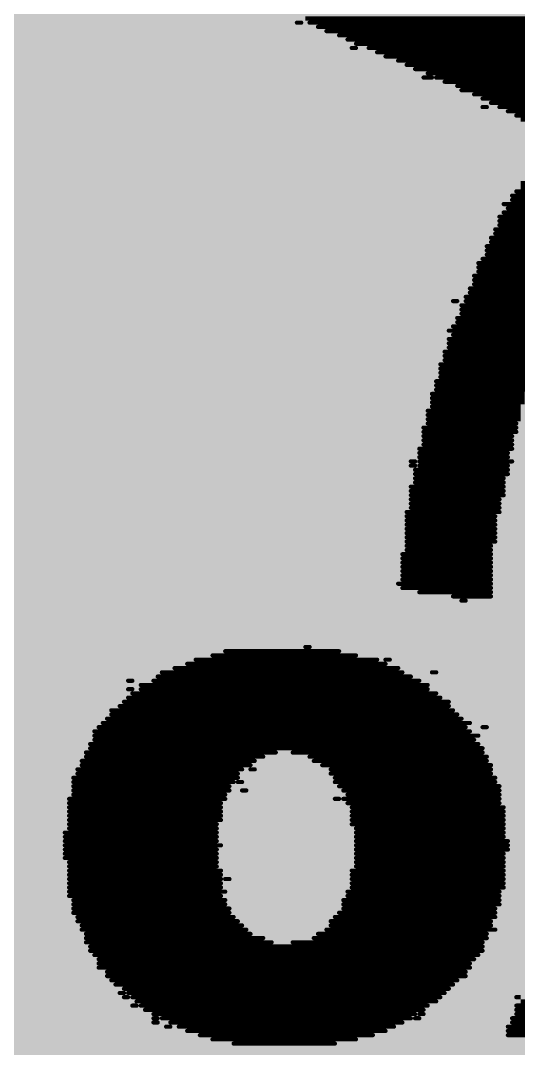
# Model space of a CAD drawing. Header units: millimetres. Extents: x 4.35 to 7.26, y 1.61 to 5.34.
# Drawn here: x 5.3665 to 5.4845, y 3.2468 to 3.4905 of the extents above; entities that cross this region are included whole.
import ezdxf

# ---------------------------------------------------------------- set-up
doc = ezdxf.new("R2010")
doc.units = ezdxf.units.MM
doc.header["$MEASUREMENT"] = 0
for name, color, linetype in [('BottomLayer', 5, 'Continuous'), ('BottomOverlay', 54, 'Continuous'), ('TopLayer', 1, 'Continuous'), ('TopOverlay', 2, 'Continuous')]:
    doc.layers.add(name, color=color, linetype=linetype)

# ---------------------------------------------------------------- blocks, each defined once
blk = doc.blocks.new('UCD1E471MNL1GS_73')
at = {"layer": 'TopOverlay', "const_width": 0.005}
for points in [[(0.206, -0.08), (0.206, -0.209)], [(-0.14, -0.209), (0.206, -0.209)]]:
    blk.add_lwpolyline(points, dxfattribs=at)
at = {"layer": 'TopOverlay', "const_width": 0.0025}
blk.add_lwpolyline([(0.20475, -0.209, 1), (0.20725, -0.209, 1)], format="xyb", close=True, dxfattribs=at)
blk.add_lwpolyline([(0.20475, -0.209, 1), (0.20725, -0.209, 1)], format="xyb", close=True, dxfattribs=at)

msp = doc.modelspace()

# ---------------------------------------------------------------- linework, layer by layer
at = {"layer": 'BottomLayer', "const_width": 0.015}
for points in [[(5.1295, 3.07889), (5.52311, 3.4725)], [(5.1295, 3.11424), (5.48775, 3.4725)], [(5.1295, 3.00818), (5.59382, 3.4725)], [(5.1295, 3.04353), (5.55847, 3.4725)], [(5.1295, 3.4725), (6.1795, 3.4725)], [(5.1295, 2.97282), (5.62918, 3.4725)], [(5.1295, 3.1496), (5.4524, 3.4725)], [(5.1295, 3.18496), (5.41704, 3.4725)], [(5.1295, 3.22031), (5.38169, 3.4725)], [(5.1295, 2.93747), (5.66453, 3.4725)], [(5.1542, 3.4725), (5.63782, 2.98888)], [(5.18956, 3.4725), (5.65931, 3.00274)], [(5.22491, 3.4725), (5.6075, 3.08991)], [(5.26027, 3.4725), (5.6075, 3.12527)], [(5.29562, 3.4725), (5.6075, 3.16062)], [(5.33098, 3.4725), (5.6075, 3.19598)], [(5.36633, 3.4725), (5.6075, 3.23133)], [(5.40169, 3.4725), (5.6075, 3.26669)], [(5.40169, 3.4725), (5.6075, 3.26669)], [(5.43705, 3.4725), (5.6075, 3.30205)], [(5.4724, 3.4725), (5.60752, 3.33738)], [(5.1295, 2.90211), (5.62089, 3.3935)]]:
    msp.add_lwpolyline(points, dxfattribs=at)
at = {"layer": 'BottomLayer', "const_width": 0.0075}
for points in [[(5.36258, 3.4725, 1), (5.37008, 3.4725, 1)], [(5.37794, 3.4725, 1), (5.38544, 3.4725, 1)], [(5.39794, 3.4725, 1), (5.40544, 3.4725, 1)], [(5.39794, 3.4725, 1), (5.40544, 3.4725, 1)], [(5.41329, 3.4725, 1), (5.42079, 3.4725, 1)], [(5.4333, 3.4725, 1), (5.4408, 3.4725, 1)], [(5.44865, 3.4725, 1), (5.45615, 3.4725, 1)], [(5.46865, 3.4725, 1), (5.47615, 3.4725, 1)], [(5.484, 3.4725, 1), (5.49151, 3.4725, 1)]]:
    msp.add_lwpolyline(points, format="xyb", close=True, dxfattribs=at)
at = {"layer": 'BottomLayer'}
msp.add_solid([(4.991, 3.487), (6.165, 3.487), (4.991, 3.636), (6.165, 3.636)], dxfattribs=at)
at = {"layer": 'BottomOverlay', "const_width": 0.001}
for points in [[(5.432, 3.49), (5.433, 3.49)], [(5.434, 3.491), (5.611, 3.491)], [(5.435, 3.49), (5.612, 3.49)], [(5.437, 3.489), (5.613, 3.489)], [(5.439, 3.488), (5.614, 3.488)], [(5.442, 3.487), (5.615, 3.487)], [(5.444, 3.486), (5.616, 3.486)], [(5.445, 3.484), (5.446, 3.484)], [(5.446, 3.485), (5.617, 3.485)], [(5.449, 3.484), (5.619, 3.484)], [(5.451, 3.483), (5.62, 3.483)], [(5.453, 3.482), (5.621, 3.482)], [(5.456, 3.481), (5.622, 3.481)], [(5.458, 3.48), (5.623, 3.48)], [(5.46, 3.479), (5.624, 3.479)], [(5.462, 3.477), (5.464, 3.477)], [(5.463, 3.478), (5.625, 3.478)], [(5.465, 3.477), (5.626, 3.477)], [(5.467, 3.476), (5.627, 3.476)], [(5.47, 3.475), (5.629, 3.475)], [(5.471, 3.474), (5.63, 3.474)], [(5.474, 3.473), (5.632, 3.473)], [(5.476, 3.472), (5.632, 3.472)], [(5.476, 3.47), (5.477, 3.47)], [(5.478, 3.471), (5.634, 3.471)], [(5.48, 3.47), (5.634, 3.47)], [(5.482, 3.469), (5.636, 3.469)], [(5.484, 3.468), (5.636, 3.468)], [(5.485, 3.467), (5.638, 3.467)], [(5.484, 3.45), (5.508, 3.45)], [(5.485, 3.452), (5.511, 3.452)], [(5.485, 3.451), (5.509, 3.451)], [(5.483, 3.449), (5.508, 3.449)], [(5.483, 3.448), (5.507, 3.448)], [(5.481, 3.447), (5.506, 3.447)], [(5.481, 3.445), (5.505, 3.445)], [(5.482, 3.446), (5.506, 3.446)], [(5.48, 3.444), (5.505, 3.444)], [(5.48, 3.443), (5.504, 3.443)], [(5.479, 3.441), (5.503, 3.441)], [(5.479, 3.44), (5.502, 3.44)], [(5.48, 3.442), (5.504, 3.442)], [(5.478, 3.439), (5.502, 3.439)], [(5.478, 3.438), (5.502, 3.438)], [(5.477, 3.437), (5.501, 3.437)], [(5.477, 3.436), (5.5, 3.436)], [(5.475, 3.433), (5.499, 3.433)], [(5.476, 3.434), (5.499, 3.434)], [(5.477, 3.435), (5.5, 3.435)], [(5.475, 3.432), (5.498, 3.432)], [(5.475, 3.431), (5.498, 3.431)], [(5.474, 3.43), (5.497, 3.43)], [(5.474, 3.429), (5.497, 3.429)], [(5.474, 3.428), (5.496, 3.428)], [(5.473, 3.427), (5.497, 3.427)], [(5.473, 3.426), (5.495, 3.426)], [(5.469, 3.424), (5.47, 3.424)], [(5.471, 3.423), (5.494, 3.423)], [(5.472, 3.425), (5.495, 3.425)], [(5.472, 3.424), (5.494, 3.424)], [(5.471, 3.422), (5.494, 3.422)], [(5.471, 3.421), (5.493, 3.421)], [(5.469, 3.418), (5.493, 3.418)], [(5.47, 3.42), (5.494, 3.42)], [(5.47, 3.419), (5.492, 3.419)], [(5.468, 3.417), (5.491, 3.417)], [(5.469, 3.416), (5.491, 3.416)], [(5.468, 3.415), (5.491, 3.415)], [(5.468, 3.414), (5.49, 3.414)], [(5.467, 3.412), (5.49, 3.412)], [(5.467, 3.411), (5.489, 3.411)], [(5.468, 3.413), (5.49, 3.413)], [(5.466, 3.409), (5.489, 3.409)], [(5.467, 3.41), (5.489, 3.41)], [(5.466, 3.408), (5.488, 3.408)], [(5.466, 3.407), (5.488, 3.407)], [(5.466, 3.406), (5.488, 3.406)], [(5.465, 3.405), (5.487, 3.405)], [(5.465, 3.404), (5.487, 3.404)], [(5.464, 3.402), (5.486, 3.402)], [(5.464, 3.401), (5.486, 3.401)], [(5.465, 3.403), (5.487, 3.403)], [(5.464, 3.4), (5.486, 3.4)], [(5.464, 3.399), (5.485, 3.399)], [(5.463, 3.398), (5.485, 3.398)], [(5.463, 3.397), (5.485, 3.397)], [(5.462, 3.394), (5.484, 3.394)], [(5.463, 3.396), (5.485, 3.396)], [(5.463, 3.395), (5.484, 3.395)], [(5.462, 3.393), (5.484, 3.393)], [(5.462, 3.392), (5.483, 3.392)], [(5.461, 3.389), (5.483, 3.389)], [(5.462, 3.391), (5.483, 3.391)], [(5.462, 3.39), (5.483, 3.39)], [(5.461, 3.388), (5.482, 3.388)], [(5.461, 3.387), (5.482, 3.387)], [(5.459, 3.386), (5.46, 3.386)], [(5.459, 3.385), (5.46, 3.385)], [(5.46, 3.384), (5.482, 3.384)], [(5.461, 3.386), (5.483, 3.386)], [(5.461, 3.385), (5.482, 3.385)], [(5.46, 3.383), (5.482, 3.383)], [(5.46, 3.382), (5.481, 3.382)], [(5.459, 3.38), (5.481, 3.38)], [(5.459, 3.379), (5.481, 3.379)], [(5.46, 3.381), (5.481, 3.381)], [(5.459, 3.378), (5.481, 3.378)], [(5.459, 3.377), (5.48, 3.377)], [(5.459, 3.376), (5.48, 3.376)], [(5.459, 3.375), (5.48, 3.375)], [(5.458, 3.374), (5.48, 3.374)], [(5.458, 3.373), (5.479, 3.373)], [(5.458, 3.372), (5.479, 3.372)], [(5.458, 3.371), (5.479, 3.371)], [(5.458, 3.37), (5.479, 3.37)], [(5.458, 3.369), (5.479, 3.369)], [(5.458, 3.368), (5.479, 3.368)], [(5.458, 3.367), (5.479, 3.367)], [(5.458, 3.366), (5.478, 3.366)], [(5.458, 3.365), (5.478, 3.365)], [(5.457, 3.364), (5.478, 3.364)], [(5.457, 3.363), (5.478, 3.363)], [(5.457, 3.362), (5.478, 3.362)], [(5.457, 3.361), (5.478, 3.361)], [(5.457, 3.36), (5.478, 3.36)], [(5.457, 3.359), (5.478, 3.359)], [(5.457, 3.358), (5.478, 3.358)], [(5.456, 3.357), (5.478, 3.357)], [(5.457, 3.356), (5.478, 3.356)], [(5.461, 3.355), (5.478, 3.355)], [(5.469, 3.354), (5.478, 3.354)], [(5.471, 3.353), (5.472, 3.353)], [(5.412, 3.34), (5.446, 3.34)], [(5.415, 3.341), (5.442, 3.341)], [(5.434, 3.342), (5.435, 3.342)], [(5.406, 3.338), (5.453, 3.338)], [(5.408, 3.339), (5.451, 3.339)], [(5.453, 3.339), (5.454, 3.339)], [(5.4, 3.336), (5.457, 3.336)], [(5.403, 3.337), (5.456, 3.337)], [(5.464, 3.336), (5.465, 3.336)], [(5.392, 3.334), (5.393, 3.334)], [(5.395, 3.333), (5.463, 3.333)], [(5.398, 3.334), (5.461, 3.334)], [(5.399, 3.335), (5.459, 3.335)], [(5.392, 3.332), (5.393, 3.332)], [(5.393, 3.331), (5.465, 3.331)], [(5.395, 3.332), (5.463, 3.332)], [(5.39, 3.328), (5.468, 3.328)], [(5.391, 3.329), (5.468, 3.329)], [(5.392, 3.33), (5.466, 3.33)], [(5.388, 3.327), (5.469, 3.327)], [(5.388, 3.326), (5.47, 3.326)], [(5.385, 3.323), (5.472, 3.323)], [(5.386, 3.324), (5.473, 3.324)], [(5.387, 3.325), (5.471, 3.325)], [(5.476, 3.323), (5.477, 3.323)], [(5.384, 3.322), (5.473, 3.322)], [(5.384, 3.321), (5.475, 3.321)], [(5.383, 3.319), (5.475, 3.319)], [(5.384, 3.32), (5.474, 3.32)], [(5.382, 3.317), (5.427, 3.317)], [(5.382, 3.316), (5.424, 3.316)], [(5.383, 3.318), (5.476, 3.318)], [(5.431, 3.317), (5.476, 3.317)], [(5.435, 3.316), (5.477, 3.316)], [(5.381, 3.315), (5.422, 3.315)], [(5.381, 3.314), (5.421, 3.314)], [(5.436, 3.315), (5.477, 3.315)], [(5.438, 3.314), (5.478, 3.314)], [(5.379, 3.311), (5.418, 3.311)], [(5.38, 3.313), (5.419, 3.313)], [(5.38, 3.312), (5.418, 3.312)], [(5.421, 3.313), (5.422, 3.313)], [(5.44, 3.313), (5.478, 3.313)], [(5.44, 3.312), (5.478, 3.312)], [(5.441, 3.311), (5.479, 3.311)], [(5.379, 3.31), (5.417, 3.31)], [(5.379, 3.309), (5.416, 3.309)], [(5.418, 3.31), (5.419, 3.31)], [(5.441, 3.31), (5.479, 3.31)], [(5.442, 3.309), (5.48, 3.309)], [(5.378, 3.306), (5.415, 3.306)], [(5.379, 3.308), (5.416, 3.308)], [(5.379, 3.307), (5.415, 3.307)], [(5.419, 3.308), (5.42, 3.308)], [(5.441, 3.306), (5.442, 3.306)], [(5.443, 3.308), (5.48, 3.308)], [(5.443, 3.306), (5.48, 3.306)], [(5.444, 3.307), (5.48, 3.307)], [(5.378, 3.305), (5.414, 3.305)], [(5.378, 3.304), (5.414, 3.304)], [(5.444, 3.305), (5.48, 3.305)], [(5.445, 3.304), (5.481, 3.304)], [(5.378, 3.303), (5.414, 3.303)], [(5.378, 3.302), (5.414, 3.302)], [(5.445, 3.303), (5.481, 3.303)], [(5.445, 3.302), (5.481, 3.302)], [(5.378, 3.301), (5.414, 3.301)], [(5.378, 3.3), (5.413, 3.3)], [(5.378, 3.299), (5.413, 3.299)], [(5.445, 3.301), (5.481, 3.301)], [(5.445, 3.3), (5.481, 3.3)], [(5.446, 3.299), (5.481, 3.299)], [(5.377, 3.298), (5.413, 3.298)], [(5.377, 3.297), (5.413, 3.297)], [(5.446, 3.298), (5.481, 3.298)], [(5.446, 3.297), (5.481, 3.297)], [(5.377, 3.296), (5.413, 3.296)], [(5.377, 3.295), (5.414, 3.295)], [(5.377, 3.294), (5.413, 3.294)], [(5.446, 3.296), (5.482, 3.296)], [(5.446, 3.295), (5.482, 3.295)], [(5.446, 3.294), (5.482, 3.294)], [(5.377, 3.293), (5.413, 3.293)], [(5.377, 3.292), (5.413, 3.292)], [(5.446, 3.293), (5.481, 3.293)], [(5.446, 3.292), (5.481, 3.292)], [(5.378, 3.291), (5.413, 3.291)], [(5.378, 3.29), (5.413, 3.29)], [(5.378, 3.289), (5.414, 3.289)], [(5.445, 3.289), (5.481, 3.289)], [(5.446, 3.291), (5.481, 3.291)], [(5.446, 3.29), (5.481, 3.29)], [(5.378, 3.288), (5.414, 3.288)], [(5.378, 3.287), (5.414, 3.287)], [(5.415, 3.287), (5.416, 3.287)], [(5.445, 3.288), (5.481, 3.288)], [(5.445, 3.287), (5.481, 3.287)], [(5.378, 3.286), (5.414, 3.286)], [(5.378, 3.285), (5.414, 3.285)], [(5.378, 3.284), (5.415, 3.284)], [(5.444, 3.284), (5.48, 3.284)], [(5.445, 3.286), (5.481, 3.286)], [(5.445, 3.285), (5.481, 3.285)], [(5.378, 3.283), (5.414, 3.283)], [(5.379, 3.282), (5.415, 3.282)], [(5.443, 3.282), (5.48, 3.282)], [(5.444, 3.283), (5.48, 3.283)], [(5.379, 3.281), (5.415, 3.281)], [(5.379, 3.28), (5.416, 3.28)], [(5.443, 3.281), (5.48, 3.281)], [(5.443, 3.28), (5.479, 3.28)], [(5.379, 3.279), (5.416, 3.279)], [(5.38, 3.278), (5.417, 3.278)], [(5.38, 3.277), (5.418, 3.277)], [(5.44, 3.277), (5.478, 3.277)], [(5.441, 3.278), (5.479, 3.278)], [(5.442, 3.279), (5.479, 3.279)], [(5.381, 3.276), (5.419, 3.276)], [(5.381, 3.275), (5.42, 3.275)], [(5.439, 3.275), (5.479, 3.275)], [(5.44, 3.276), (5.478, 3.276)], [(5.382, 3.274), (5.421, 3.274)], [(5.382, 3.273), (5.424, 3.273)], [(5.382, 3.272), (5.426, 3.272)], [(5.431, 3.272), (5.476, 3.272)], [(5.436, 3.273), (5.477, 3.273)], [(5.437, 3.274), (5.477, 3.274)], [(5.383, 3.271), (5.476, 3.271)], [(5.383, 3.27), (5.476, 3.27)], [(5.384, 3.269), (5.475, 3.269)], [(5.385, 3.268), (5.474, 3.268)], [(5.385, 3.267), (5.473, 3.267)], [(5.385, 3.266), (5.473, 3.266)], [(5.387, 3.265), (5.472, 3.265)], [(5.387, 3.264), (5.472, 3.264)], [(5.388, 3.263), (5.47, 3.263)], [(5.389, 3.262), (5.469, 3.262)], [(5.39, 3.26), (5.391, 3.26)], [(5.391, 3.261), (5.468, 3.261)], [(5.392, 3.26), (5.467, 3.26)], [(5.391, 3.259), (5.392, 3.259)], [(5.393, 3.259), (5.466, 3.259)], [(5.394, 3.258), (5.465, 3.258)], [(5.484, 3.259), (5.485, 3.259)], [(5.485, 3.258), (5.53, 3.258)], [(5.393, 3.257), (5.394, 3.257)], [(5.395, 3.257), (5.463, 3.257)], [(5.396, 3.256), (5.462, 3.256)], [(5.398, 3.255), (5.46, 3.255)], [(5.461, 3.255), (5.462, 3.255)], [(5.484, 3.257), (5.531, 3.257)], [(5.484, 3.256), (5.529, 3.256)], [(5.484, 3.255), (5.529, 3.255)], [(5.398, 3.254), (5.399, 3.254)], [(5.398, 3.253), (5.399, 3.253)], [(5.4, 3.254), (5.459, 3.254)], [(5.402, 3.253), (5.457, 3.253)], [(5.46, 3.254), (5.461, 3.254)], [(5.483, 3.254), (5.528, 3.254)], [(5.483, 3.253), (5.529, 3.253)], [(5.401, 3.252), (5.402, 3.252)], [(5.404, 3.252), (5.455, 3.252)], [(5.406, 3.251), (5.453, 3.251)], [(5.409, 3.25), (5.45, 3.25)], [(5.482, 3.252), (5.527, 3.252)], [(5.482, 3.251), (5.527, 3.251)], [(5.482, 3.25), (5.526, 3.25)], [(5.412, 3.249), (5.446, 3.249)], [(5.417, 3.248), (5.441, 3.248)]]:
    msp.add_lwpolyline(points, dxfattribs=at)
at = {"layer": 'BottomOverlay', "const_width": 0.0005}
for points in [[(5.43175, 3.49, 1), (5.43225, 3.49, 1)], [(5.43275, 3.49, 1), (5.43325, 3.49, 1)], [(5.43475, 3.49, 1), (5.43525, 3.49, 1)], [(5.43675, 3.489, 1), (5.43725, 3.489, 1)], [(5.43875, 3.488, 1), (5.43925, 3.488, 1)], [(5.44175, 3.487, 1), (5.44225, 3.487, 1)], [(5.44375, 3.486, 1), (5.44425, 3.486, 1)], [(5.44475, 3.484, 1), (5.44525, 3.484, 1)], [(5.44575, 3.485, 1), (5.44625, 3.485, 1)], [(5.44575, 3.484, 1), (5.44625, 3.484, 1)], [(5.44875, 3.484, 1), (5.44925, 3.484, 1)], [(5.45075, 3.483, 1), (5.45125, 3.483, 1)], [(5.45275, 3.482, 1), (5.45325, 3.482, 1)], [(5.45575, 3.481, 1), (5.45625, 3.481, 1)], [(5.45775, 3.48, 1), (5.45825, 3.48, 1)], [(5.45975, 3.479, 1), (5.46025, 3.479, 1)], [(5.46175, 3.477, 1), (5.46225, 3.477, 1)], [(5.46275, 3.478, 1), (5.46325, 3.478, 1)], [(5.46375, 3.477, 1), (5.46425, 3.477, 1)], [(5.46475, 3.477, 1), (5.46525, 3.477, 1)], [(5.46675, 3.476, 1), (5.46725, 3.476, 1)], [(5.46975, 3.475, 1), (5.47025, 3.475, 1)], [(5.47075, 3.474, 1), (5.47125, 3.474, 1)], [(5.47375, 3.473, 1), (5.47425, 3.473, 1)], [(5.47575, 3.472, 1), (5.47625, 3.472, 1)], [(5.47575, 3.47, 1), (5.47625, 3.47, 1)], [(5.47675, 3.47, 1), (5.47725, 3.47, 1)], [(5.47775, 3.471, 1), (5.47825, 3.471, 1)], [(5.47975, 3.47, 1), (5.48025, 3.47, 1)], [(5.48175, 3.469, 1), (5.48225, 3.469, 1)], [(5.48375, 3.468, 1), (5.48425, 3.468, 1)], [(5.48375, 3.45, 1), (5.48425, 3.45, 1)], [(5.48275, 3.449, 1), (5.48325, 3.449, 1)], [(5.48275, 3.448, 1), (5.48325, 3.448, 1)], [(5.48075, 3.447, 1), (5.48125, 3.447, 1)], [(5.48075, 3.445, 1), (5.48125, 3.445, 1)], [(5.48175, 3.446, 1), (5.48225, 3.446, 1)], [(5.47975, 3.444, 1), (5.48025, 3.444, 1)], [(5.47975, 3.443, 1), (5.48025, 3.443, 1)], [(5.47875, 3.441, 1), (5.47925, 3.441, 1)], [(5.47875, 3.44, 1), (5.47925, 3.44, 1)], [(5.47975, 3.442, 1), (5.48025, 3.442, 1)], [(5.47775, 3.439, 1), (5.47825, 3.439, 1)], [(5.47775, 3.438, 1), (5.47825, 3.438, 1)], [(5.47675, 3.437, 1), (5.47725, 3.437, 1)], [(5.47675, 3.436, 1), (5.47725, 3.436, 1)], [(5.47475, 3.433, 1), (5.47525, 3.433, 1)], [(5.47575, 3.434, 1), (5.47625, 3.434, 1)], [(5.47675, 3.435, 1), (5.47725, 3.435, 1)], [(5.47475, 3.432, 1), (5.47525, 3.432, 1)], [(5.47475, 3.431, 1), (5.47525, 3.431, 1)], [(5.47375, 3.43, 1), (5.47425, 3.43, 1)], [(5.47375, 3.429, 1), (5.47425, 3.429, 1)], [(5.47375, 3.428, 1), (5.47425, 3.428, 1)], [(5.47275, 3.427, 1), (5.47325, 3.427, 1)], [(5.47275, 3.426, 1), (5.47325, 3.426, 1)], [(5.46875, 3.424, 1), (5.46925, 3.424, 1)], [(5.46975, 3.424, 1), (5.47025, 3.424, 1)], [(5.47075, 3.423, 1), (5.47125, 3.423, 1)], [(5.47175, 3.425, 1), (5.47225, 3.425, 1)], [(5.47175, 3.424, 1), (5.47225, 3.424, 1)], [(5.47075, 3.422, 1), (5.47125, 3.422, 1)], [(5.47075, 3.421, 1), (5.47125, 3.421, 1)], [(5.46875, 3.418, 1), (5.46925, 3.418, 1)], [(5.46975, 3.42, 1), (5.47025, 3.42, 1)], [(5.46975, 3.419, 1), (5.47025, 3.419, 1)], [(5.46775, 3.417, 1), (5.46825, 3.417, 1)], [(5.46875, 3.416, 1), (5.46925, 3.416, 1)], [(5.46775, 3.415, 1), (5.46825, 3.415, 1)], [(5.46775, 3.414, 1), (5.46825, 3.414, 1)], [(5.46675, 3.412, 1), (5.46725, 3.412, 1)], [(5.46675, 3.411, 1), (5.46725, 3.411, 1)], [(5.46775, 3.413, 1), (5.46825, 3.413, 1)], [(5.46575, 3.409, 1), (5.46625, 3.409, 1)], [(5.46675, 3.41, 1), (5.46725, 3.41, 1)], [(5.46575, 3.408, 1), (5.46625, 3.408, 1)], [(5.46575, 3.407, 1), (5.46625, 3.407, 1)], [(5.46575, 3.406, 1), (5.46625, 3.406, 1)], [(5.46475, 3.405, 1), (5.46525, 3.405, 1)], [(5.46475, 3.404, 1), (5.46525, 3.404, 1)], [(5.46375, 3.402, 1), (5.46425, 3.402, 1)], [(5.46375, 3.401, 1), (5.46425, 3.401, 1)], [(5.46475, 3.403, 1), (5.46525, 3.403, 1)], [(5.46375, 3.4, 1), (5.46425, 3.4, 1)], [(5.46375, 3.399, 1), (5.46425, 3.399, 1)], [(5.46275, 3.398, 1), (5.46325, 3.398, 1)], [(5.46275, 3.397, 1), (5.46325, 3.397, 1)], [(5.46175, 3.394, 1), (5.46225, 3.394, 1)], [(5.46275, 3.396, 1), (5.46325, 3.396, 1)], [(5.46275, 3.395, 1), (5.46325, 3.395, 1)], [(5.48375, 3.395, 1), (5.48425, 3.395, 1)], [(5.48375, 3.394, 1), (5.48425, 3.394, 1)], [(5.46175, 3.393, 1), (5.46225, 3.393, 1)], [(5.46175, 3.392, 1), (5.46225, 3.392, 1)], [(5.48275, 3.392, 1), (5.48325, 3.392, 1)], [(5.48375, 3.393, 1), (5.48425, 3.393, 1)], [(5.46075, 3.389, 1), (5.46125, 3.389, 1)], [(5.46175, 3.391, 1), (5.46225, 3.391, 1)], [(5.46175, 3.39, 1), (5.46225, 3.39, 1)], [(5.48275, 3.391, 1), (5.48325, 3.391, 1)], [(5.48275, 3.39, 1), (5.48325, 3.39, 1)], [(5.48275, 3.389, 1), (5.48325, 3.389, 1)], [(5.46075, 3.388, 1), (5.46125, 3.388, 1)], [(5.46075, 3.387, 1), (5.46125, 3.387, 1)], [(5.48175, 3.388, 1), (5.48225, 3.388, 1)], [(5.48175, 3.387, 1), (5.48225, 3.387, 1)], [(5.45875, 3.386, 1), (5.45925, 3.386, 1)], [(5.45875, 3.385, 1), (5.45925, 3.385, 1)], [(5.45975, 3.386, 1), (5.46025, 3.386, 1)], [(5.45975, 3.385, 1), (5.46025, 3.385, 1)], [(5.45975, 3.384, 1), (5.46025, 3.384, 1)], [(5.46075, 3.386, 1), (5.46125, 3.386, 1)], [(5.46075, 3.385, 1), (5.46125, 3.385, 1)], [(5.48175, 3.385, 1), (5.48225, 3.385, 1)], [(5.48175, 3.384, 1), (5.48225, 3.384, 1)], [(5.48275, 3.386, 1), (5.48325, 3.386, 1)], [(5.45975, 3.383, 1), (5.46025, 3.383, 1)], [(5.45975, 3.382, 1), (5.46025, 3.382, 1)], [(5.48075, 3.382, 1), (5.48125, 3.382, 1)], [(5.48175, 3.383, 1), (5.48225, 3.383, 1)], [(5.45875, 3.38, 1), (5.45925, 3.38, 1)], [(5.45875, 3.379, 1), (5.45925, 3.379, 1)], [(5.45975, 3.381, 1), (5.46025, 3.381, 1)], [(5.48075, 3.381, 1), (5.48125, 3.381, 1)], [(5.48075, 3.38, 1), (5.48125, 3.38, 1)], [(5.48075, 3.379, 1), (5.48125, 3.379, 1)], [(5.45875, 3.378, 1), (5.45925, 3.378, 1)], [(5.45875, 3.377, 1), (5.45925, 3.377, 1)], [(5.47975, 3.377, 1), (5.48025, 3.377, 1)], [(5.48075, 3.378, 1), (5.48125, 3.378, 1)], [(5.45875, 3.376, 1), (5.45925, 3.376, 1)], [(5.45875, 3.375, 1), (5.45925, 3.375, 1)], [(5.47975, 3.376, 1), (5.48025, 3.376, 1)], [(5.47975, 3.375, 1), (5.48025, 3.375, 1)], [(5.45775, 3.374, 1), (5.45825, 3.374, 1)], [(5.45775, 3.373, 1), (5.45825, 3.373, 1)], [(5.45775, 3.372, 1), (5.45825, 3.372, 1)], [(5.47875, 3.373, 1), (5.47925, 3.373, 1)], [(5.47875, 3.372, 1), (5.47925, 3.372, 1)], [(5.47975, 3.374, 1), (5.48025, 3.374, 1)], [(5.45775, 3.371, 1), (5.45825, 3.371, 1)], [(5.45775, 3.37, 1), (5.45825, 3.37, 1)], [(5.47875, 3.371, 1), (5.47925, 3.371, 1)], [(5.47875, 3.37, 1), (5.47925, 3.37, 1)], [(5.45775, 3.369, 1), (5.45825, 3.369, 1)], [(5.45775, 3.368, 1), (5.45825, 3.368, 1)], [(5.45775, 3.367, 1), (5.45825, 3.367, 1)], [(5.47875, 3.369, 1), (5.47925, 3.369, 1)], [(5.47875, 3.368, 1), (5.47925, 3.368, 1)], [(5.47875, 3.367, 1), (5.47925, 3.367, 1)], [(5.45775, 3.366, 1), (5.45825, 3.366, 1)], [(5.45775, 3.365, 1), (5.45825, 3.365, 1)], [(5.47775, 3.366, 1), (5.47825, 3.366, 1)], [(5.47775, 3.365, 1), (5.47825, 3.365, 1)], [(5.45675, 3.364, 1), (5.45725, 3.364, 1)], [(5.45675, 3.363, 1), (5.45725, 3.363, 1)], [(5.45675, 3.362, 1), (5.45725, 3.362, 1)], [(5.47775, 3.364, 1), (5.47825, 3.364, 1)], [(5.47775, 3.363, 1), (5.47825, 3.363, 1)], [(5.47775, 3.362, 1), (5.47825, 3.362, 1)], [(5.45675, 3.361, 1), (5.45725, 3.361, 1)], [(5.45675, 3.36, 1), (5.45725, 3.36, 1)], [(5.47775, 3.361, 1), (5.47825, 3.361, 1)], [(5.47775, 3.36, 1), (5.47825, 3.36, 1)], [(5.45675, 3.359, 1), (5.45725, 3.359, 1)], [(5.45675, 3.358, 1), (5.45725, 3.358, 1)], [(5.47775, 3.359, 1), (5.47825, 3.359, 1)], [(5.47775, 3.358, 1), (5.47825, 3.358, 1)], [(5.45575, 3.357, 1), (5.45625, 3.357, 1)], [(5.45675, 3.356, 1), (5.45725, 3.356, 1)], [(5.46075, 3.355, 1), (5.46125, 3.355, 1)], [(5.47775, 3.357, 1), (5.47825, 3.357, 1)], [(5.47775, 3.356, 1), (5.47825, 3.356, 1)], [(5.47775, 3.355, 1), (5.47825, 3.355, 1)], [(5.46875, 3.354, 1), (5.46925, 3.354, 1)], [(5.47075, 3.353, 1), (5.47125, 3.353, 1)], [(5.47175, 3.353, 1), (5.47225, 3.353, 1)], [(5.47775, 3.354, 1), (5.47825, 3.354, 1)], [(5.41175, 3.34, 1), (5.41225, 3.34, 1)], [(5.41475, 3.341, 1), (5.41525, 3.341, 1)], [(5.43375, 3.342, 1), (5.43425, 3.342, 1)], [(5.43475, 3.342, 1), (5.43525, 3.342, 1)], [(5.44175, 3.341, 1), (5.44225, 3.341, 1)], [(5.44575, 3.34, 1), (5.44625, 3.34, 1)], [(5.40575, 3.338, 1), (5.40625, 3.338, 1)], [(5.40775, 3.339, 1), (5.40825, 3.339, 1)], [(5.45075, 3.339, 1), (5.45125, 3.339, 1)], [(5.45275, 3.339, 1), (5.45325, 3.339, 1)], [(5.45275, 3.338, 1), (5.45325, 3.338, 1)], [(5.45375, 3.339, 1), (5.45425, 3.339, 1)], [(5.39975, 3.336, 1), (5.40025, 3.336, 1)], [(5.40275, 3.337, 1), (5.40325, 3.337, 1)], [(5.45575, 3.337, 1), (5.45625, 3.337, 1)], [(5.45675, 3.336, 1), (5.45725, 3.336, 1)], [(5.46375, 3.336, 1), (5.46425, 3.336, 1)], [(5.46475, 3.336, 1), (5.46525, 3.336, 1)], [(5.39175, 3.334, 1), (5.39225, 3.334, 1)], [(5.39275, 3.334, 1), (5.39325, 3.334, 1)], [(5.39475, 3.333, 1), (5.39525, 3.333, 1)], [(5.39775, 3.334, 1), (5.39825, 3.334, 1)], [(5.39875, 3.335, 1), (5.39925, 3.335, 1)], [(5.45875, 3.335, 1), (5.45925, 3.335, 1)], [(5.46075, 3.334, 1), (5.46125, 3.334, 1)], [(5.46275, 3.333, 1), (5.46325, 3.333, 1)], [(5.39175, 3.332, 1), (5.39225, 3.332, 1)], [(5.39275, 3.332, 1), (5.39325, 3.332, 1)], [(5.39275, 3.331, 1), (5.39325, 3.331, 1)], [(5.39475, 3.332, 1), (5.39525, 3.332, 1)], [(5.46275, 3.332, 1), (5.46325, 3.332, 1)], [(5.46475, 3.331, 1), (5.46525, 3.331, 1)], [(5.38975, 3.328, 1), (5.39025, 3.328, 1)], [(5.39075, 3.329, 1), (5.39125, 3.329, 1)], [(5.39175, 3.33, 1), (5.39225, 3.33, 1)], [(5.46575, 3.33, 1), (5.46625, 3.33, 1)], [(5.46775, 3.329, 1), (5.46825, 3.329, 1)], [(5.46775, 3.328, 1), (5.46825, 3.328, 1)], [(5.38775, 3.327, 1), (5.38825, 3.327, 1)], [(5.38775, 3.326, 1), (5.38825, 3.326, 1)], [(5.46875, 3.327, 1), (5.46925, 3.327, 1)], [(5.46975, 3.326, 1), (5.47025, 3.326, 1)], [(5.38475, 3.323, 1), (5.38525, 3.323, 1)], [(5.38575, 3.324, 1), (5.38625, 3.324, 1)], [(5.38675, 3.325, 1), (5.38725, 3.325, 1)], [(5.47075, 3.325, 1), (5.47125, 3.325, 1)], [(5.47175, 3.323, 1), (5.47225, 3.323, 1)], [(5.47275, 3.324, 1), (5.47325, 3.324, 1)], [(5.47575, 3.323, 1), (5.47625, 3.323, 1)], [(5.47675, 3.323, 1), (5.47725, 3.323, 1)], [(5.38375, 3.322, 1), (5.38425, 3.322, 1)], [(5.38375, 3.321, 1), (5.38425, 3.321, 1)], [(5.47275, 3.322, 1), (5.47325, 3.322, 1)], [(5.47475, 3.321, 1), (5.47525, 3.321, 1)], [(5.38275, 3.319, 1), (5.38325, 3.319, 1)], [(5.38375, 3.32, 1), (5.38425, 3.32, 1)], [(5.47375, 3.32, 1), (5.47425, 3.32, 1)], [(5.47475, 3.319, 1), (5.47525, 3.319, 1)], [(5.38175, 3.317, 1), (5.38225, 3.317, 1)], [(5.38175, 3.316, 1), (5.38225, 3.316, 1)], [(5.38275, 3.318, 1), (5.38325, 3.318, 1)], [(5.42375, 3.316, 1), (5.42425, 3.316, 1)], [(5.42675, 3.317, 1), (5.42725, 3.317, 1)], [(5.43075, 3.317, 1), (5.43125, 3.317, 1)], [(5.43475, 3.316, 1), (5.43525, 3.316, 1)], [(5.47575, 3.318, 1), (5.47625, 3.318, 1)], [(5.47575, 3.317, 1), (5.47625, 3.317, 1)], [(5.47675, 3.316, 1), (5.47725, 3.316, 1)], [(5.38075, 3.315, 1), (5.38125, 3.315, 1)], [(5.38075, 3.314, 1), (5.38125, 3.314, 1)], [(5.42075, 3.314, 1), (5.42125, 3.314, 1)], [(5.42175, 3.315, 1), (5.42225, 3.315, 1)], [(5.43575, 3.315, 1), (5.43625, 3.315, 1)], [(5.43775, 3.314, 1), (5.43825, 3.314, 1)], [(5.47675, 3.315, 1), (5.47725, 3.315, 1)], [(5.47775, 3.314, 1), (5.47825, 3.314, 1)], [(5.37875, 3.311, 1), (5.37925, 3.311, 1)], [(5.37975, 3.313, 1), (5.38025, 3.313, 1)], [(5.37975, 3.312, 1), (5.38025, 3.312, 1)], [(5.41775, 3.312, 1), (5.41825, 3.312, 1)], [(5.41775, 3.311, 1), (5.41825, 3.311, 1)], [(5.41875, 3.313, 1), (5.41925, 3.313, 1)], [(5.42075, 3.313, 1), (5.42125, 3.313, 1)], [(5.42175, 3.313, 1), (5.42225, 3.313, 1)], [(5.43975, 3.313, 1), (5.44025, 3.313, 1)], [(5.43975, 3.312, 1), (5.44025, 3.312, 1)], [(5.44075, 3.311, 1), (5.44125, 3.311, 1)], [(5.47775, 3.313, 1), (5.47825, 3.313, 1)], [(5.47775, 3.312, 1), (5.47825, 3.312, 1)], [(5.47875, 3.311, 1), (5.47925, 3.311, 1)], [(5.37875, 3.31, 1), (5.37925, 3.31, 1)], [(5.37875, 3.309, 1), (5.37925, 3.309, 1)], [(5.41575, 3.309, 1), (5.41625, 3.309, 1)], [(5.41675, 3.31, 1), (5.41725, 3.31, 1)], [(5.41775, 3.31, 1), (5.41825, 3.31, 1)], [(5.41875, 3.31, 1), (5.41925, 3.31, 1)], [(5.44075, 3.31, 1), (5.44125, 3.31, 1)], [(5.44175, 3.309, 1), (5.44225, 3.309, 1)], [(5.47875, 3.31, 1), (5.47925, 3.31, 1)], [(5.47975, 3.309, 1), (5.48025, 3.309, 1)], [(5.37775, 3.306, 1), (5.37825, 3.306, 1)], [(5.37875, 3.308, 1), (5.37925, 3.308, 1)], [(5.37875, 3.307, 1), (5.37925, 3.307, 1)], [(5.41475, 3.307, 1), (5.41525, 3.307, 1)], [(5.41475, 3.306, 1), (5.41525, 3.306, 1)], [(5.41575, 3.308, 1), (5.41625, 3.308, 1)], [(5.41875, 3.308, 1), (5.41925, 3.308, 1)], [(5.41975, 3.308, 1), (5.42025, 3.308, 1)], [(5.44075, 3.306, 1), (5.44125, 3.306, 1)], [(5.44175, 3.306, 1), (5.44225, 3.306, 1)], [(5.44275, 3.308, 1), (5.44325, 3.308, 1)], [(5.44275, 3.306, 1), (5.44325, 3.306, 1)], [(5.44375, 3.307, 1), (5.44425, 3.307, 1)], [(5.47975, 3.308, 1), (5.48025, 3.308, 1)], [(5.47975, 3.307, 1), (5.48025, 3.307, 1)], [(5.47975, 3.306, 1), (5.48025, 3.306, 1)], [(5.37775, 3.305, 1), (5.37825, 3.305, 1)], [(5.37775, 3.304, 1), (5.37825, 3.304, 1)], [(5.41375, 3.305, 1), (5.41425, 3.305, 1)], [(5.41375, 3.304, 1), (5.41425, 3.304, 1)], [(5.44375, 3.305, 1), (5.44425, 3.305, 1)], [(5.44475, 3.304, 1), (5.44525, 3.304, 1)], [(5.47975, 3.305, 1), (5.48025, 3.305, 1)], [(5.48075, 3.304, 1), (5.48125, 3.304, 1)], [(5.37775, 3.303, 1), (5.37825, 3.303, 1)], [(5.37775, 3.302, 1), (5.37825, 3.302, 1)], [(5.41375, 3.303, 1), (5.41425, 3.303, 1)], [(5.41375, 3.302, 1), (5.41425, 3.302, 1)], [(5.44475, 3.303, 1), (5.44525, 3.303, 1)], [(5.44475, 3.302, 1), (5.44525, 3.302, 1)], [(5.48075, 3.303, 1), (5.48125, 3.303, 1)], [(5.48075, 3.302, 1), (5.48125, 3.302, 1)], [(5.37775, 3.301, 1), (5.37825, 3.301, 1)], [(5.37775, 3.3, 1), (5.37825, 3.3, 1)], [(5.37775, 3.299, 1), (5.37825, 3.299, 1)], [(5.41275, 3.3, 1), (5.41325, 3.3, 1)], [(5.41275, 3.299, 1), (5.41325, 3.299, 1)], [(5.41375, 3.301, 1), (5.41425, 3.301, 1)], [(5.44475, 3.301, 1), (5.44525, 3.301, 1)], [(5.44475, 3.3, 1), (5.44525, 3.3, 1)], [(5.44575, 3.299, 1), (5.44625, 3.299, 1)], [(5.48075, 3.301, 1), (5.48125, 3.301, 1)], [(5.48075, 3.3, 1), (5.48125, 3.3, 1)], [(5.48075, 3.299, 1), (5.48125, 3.299, 1)], [(5.37675, 3.298, 1), (5.37725, 3.298, 1)], [(5.37675, 3.297, 1), (5.37725, 3.297, 1)], [(5.41275, 3.298, 1), (5.41325, 3.298, 1)], [(5.41275, 3.297, 1), (5.41325, 3.297, 1)], [(5.44575, 3.298, 1), (5.44625, 3.298, 1)], [(5.44575, 3.297, 1), (5.44625, 3.297, 1)], [(5.48075, 3.298, 1), (5.48125, 3.298, 1)], [(5.48075, 3.297, 1), (5.48125, 3.297, 1)], [(5.37675, 3.296, 1), (5.37725, 3.296, 1)], [(5.37675, 3.295, 1), (5.37725, 3.295, 1)], [(5.37675, 3.294, 1), (5.37725, 3.294, 1)], [(5.41275, 3.296, 1), (5.41325, 3.296, 1)], [(5.41275, 3.294, 1), (5.41325, 3.294, 1)], [(5.41375, 3.295, 1), (5.41425, 3.295, 1)], [(5.44575, 3.296, 1), (5.44625, 3.296, 1)], [(5.44575, 3.295, 1), (5.44625, 3.295, 1)], [(5.44575, 3.294, 1), (5.44625, 3.294, 1)], [(5.48175, 3.296, 1), (5.48225, 3.296, 1)], [(5.48175, 3.295, 1), (5.48225, 3.295, 1)], [(5.48175, 3.294, 1), (5.48225, 3.294, 1)], [(5.37675, 3.293, 1), (5.37725, 3.293, 1)], [(5.37675, 3.292, 1), (5.37725, 3.292, 1)], [(5.41275, 3.293, 1), (5.41325, 3.293, 1)], [(5.41275, 3.292, 1), (5.41325, 3.292, 1)], [(5.44575, 3.293, 1), (5.44625, 3.293, 1)], [(5.44575, 3.292, 1), (5.44625, 3.292, 1)], [(5.48075, 3.293, 1), (5.48125, 3.293, 1)], [(5.48075, 3.292, 1), (5.48125, 3.292, 1)], [(5.37775, 3.291, 1), (5.37825, 3.291, 1)], [(5.37775, 3.29, 1), (5.37825, 3.29, 1)], [(5.37775, 3.289, 1), (5.37825, 3.289, 1)], [(5.41275, 3.291, 1), (5.41325, 3.291, 1)], [(5.41275, 3.29, 1), (5.41325, 3.29, 1)], [(5.41375, 3.289, 1), (5.41425, 3.289, 1)], [(5.44475, 3.289, 1), (5.44525, 3.289, 1)], [(5.44575, 3.291, 1), (5.44625, 3.291, 1)], [(5.44575, 3.29, 1), (5.44625, 3.29, 1)], [(5.48075, 3.291, 1), (5.48125, 3.291, 1)], [(5.48075, 3.29, 1), (5.48125, 3.29, 1)], [(5.48075, 3.289, 1), (5.48125, 3.289, 1)], [(5.37775, 3.288, 1), (5.37825, 3.288, 1)], [(5.37775, 3.287, 1), (5.37825, 3.287, 1)], [(5.41375, 3.288, 1), (5.41425, 3.288, 1)], [(5.41375, 3.287, 1), (5.41425, 3.287, 1)], [(5.41475, 3.287, 1), (5.41525, 3.287, 1)], [(5.41575, 3.287, 1), (5.41625, 3.287, 1)], [(5.44475, 3.288, 1), (5.44525, 3.288, 1)], [(5.44475, 3.287, 1), (5.44525, 3.287, 1)], [(5.48075, 3.288, 1), (5.48125, 3.288, 1)], [(5.48075, 3.287, 1), (5.48125, 3.287, 1)], [(5.37775, 3.286, 1), (5.37825, 3.286, 1)], [(5.37775, 3.285, 1), (5.37825, 3.285, 1)], [(5.37775, 3.284, 1), (5.37825, 3.284, 1)], [(5.41375, 3.286, 1), (5.41425, 3.286, 1)], [(5.41375, 3.285, 1), (5.41425, 3.285, 1)], [(5.41475, 3.284, 1), (5.41525, 3.284, 1)], [(5.44375, 3.284, 1), (5.44425, 3.284, 1)], [(5.44475, 3.286, 1), (5.44525, 3.286, 1)], [(5.44475, 3.285, 1), (5.44525, 3.285, 1)], [(5.47975, 3.284, 1), (5.48025, 3.284, 1)], [(5.48075, 3.286, 1), (5.48125, 3.286, 1)], [(5.48075, 3.285, 1), (5.48125, 3.285, 1)], [(5.37775, 3.283, 1), (5.37825, 3.283, 1)], [(5.37875, 3.282, 1), (5.37925, 3.282, 1)], [(5.41375, 3.283, 1), (5.41425, 3.283, 1)], [(5.41475, 3.282, 1), (5.41525, 3.282, 1)], [(5.44275, 3.282, 1), (5.44325, 3.282, 1)], [(5.44375, 3.283, 1), (5.44425, 3.283, 1)], [(5.47975, 3.283, 1), (5.48025, 3.283, 1)], [(5.47975, 3.282, 1), (5.48025, 3.282, 1)], [(5.37875, 3.281, 1), (5.37925, 3.281, 1)], [(5.37875, 3.28, 1), (5.37925, 3.28, 1)], [(5.41475, 3.281, 1), (5.41525, 3.281, 1)], [(5.41575, 3.28, 1), (5.41625, 3.28, 1)], [(5.44275, 3.281, 1), (5.44325, 3.281, 1)], [(5.44275, 3.28, 1), (5.44325, 3.28, 1)], [(5.47875, 3.28, 1), (5.47925, 3.28, 1)], [(5.47975, 3.281, 1), (5.48025, 3.281, 1)], [(5.37875, 3.279, 1), (5.37925, 3.279, 1)], [(5.37975, 3.278, 1), (5.38025, 3.278, 1)], [(5.37975, 3.277, 1), (5.38025, 3.277, 1)], [(5.41575, 3.279, 1), (5.41625, 3.279, 1)], [(5.41675, 3.278, 1), (5.41725, 3.278, 1)], [(5.41775, 3.277, 1), (5.41825, 3.277, 1)], [(5.43975, 3.277, 1), (5.44025, 3.277, 1)], [(5.44075, 3.278, 1), (5.44125, 3.278, 1)], [(5.44175, 3.279, 1), (5.44225, 3.279, 1)], [(5.47775, 3.277, 1), (5.47825, 3.277, 1)], [(5.47875, 3.279, 1), (5.47925, 3.279, 1)], [(5.47875, 3.278, 1), (5.47925, 3.278, 1)], [(5.38075, 3.276, 1), (5.38125, 3.276, 1)], [(5.38075, 3.275, 1), (5.38125, 3.275, 1)], [(5.41875, 3.276, 1), (5.41925, 3.276, 1)], [(5.41975, 3.275, 1), (5.42025, 3.275, 1)], [(5.43875, 3.275, 1), (5.43925, 3.275, 1)], [(5.43975, 3.276, 1), (5.44025, 3.276, 1)], [(5.47775, 3.276, 1), (5.47825, 3.276, 1)], [(5.47875, 3.275, 1), (5.47925, 3.275, 1)], [(5.38175, 3.274, 1), (5.38225, 3.274, 1)], [(5.38175, 3.273, 1), (5.38225, 3.273, 1)], [(5.38175, 3.272, 1), (5.38225, 3.272, 1)], [(5.42075, 3.274, 1), (5.42125, 3.274, 1)], [(5.42375, 3.273, 1), (5.42425, 3.273, 1)], [(5.42575, 3.272, 1), (5.42625, 3.272, 1)], [(5.43075, 3.272, 1), (5.43125, 3.272, 1)], [(5.43575, 3.273, 1), (5.43625, 3.273, 1)], [(5.43675, 3.274, 1), (5.43725, 3.274, 1)], [(5.47575, 3.272, 1), (5.47625, 3.272, 1)], [(5.47675, 3.274, 1), (5.47725, 3.274, 1)], [(5.47675, 3.273, 1), (5.47725, 3.273, 1)], [(5.38275, 3.271, 1), (5.38325, 3.271, 1)], [(5.38275, 3.27, 1), (5.38325, 3.27, 1)], [(5.47575, 3.271, 1), (5.47625, 3.271, 1)], [(5.47575, 3.27, 1), (5.47625, 3.27, 1)], [(5.38375, 3.269, 1), (5.38425, 3.269, 1)], [(5.38475, 3.268, 1), (5.38525, 3.268, 1)], [(5.38475, 3.267, 1), (5.38525, 3.267, 1)], [(5.47275, 3.267, 1), (5.47325, 3.267, 1)], [(5.47375, 3.268, 1), (5.47425, 3.268, 1)], [(5.47475, 3.269, 1), (5.47525, 3.269, 1)], [(5.38475, 3.266, 1), (5.38525, 3.266, 1)], [(5.38675, 3.265, 1), (5.38725, 3.265, 1)], [(5.47175, 3.265, 1), (5.47225, 3.265, 1)], [(5.47275, 3.266, 1), (5.47325, 3.266, 1)], [(5.38675, 3.264, 1), (5.38725, 3.264, 1)], [(5.38775, 3.263, 1), (5.38825, 3.263, 1)], [(5.46975, 3.263, 1), (5.47025, 3.263, 1)], [(5.47175, 3.264, 1), (5.47225, 3.264, 1)], [(5.38875, 3.262, 1), (5.38925, 3.262, 1)], [(5.38975, 3.26, 1), (5.39025, 3.26, 1)], [(5.39075, 3.261, 1), (5.39125, 3.261, 1)], [(5.39075, 3.26, 1), (5.39125, 3.26, 1)], [(5.39175, 3.26, 1), (5.39225, 3.26, 1)], [(5.46675, 3.26, 1), (5.46725, 3.26, 1)], [(5.46775, 3.261, 1), (5.46825, 3.261, 1)], [(5.46875, 3.262, 1), (5.46925, 3.262, 1)], [(5.39075, 3.259, 1), (5.39125, 3.259, 1)], [(5.39175, 3.259, 1), (5.39225, 3.259, 1)], [(5.39275, 3.259, 1), (5.39325, 3.259, 1)], [(5.39375, 3.258, 1), (5.39425, 3.258, 1)], [(5.46475, 3.258, 1), (5.46525, 3.258, 1)], [(5.46575, 3.259, 1), (5.46625, 3.259, 1)], [(5.48375, 3.259, 1), (5.48425, 3.259, 1)], [(5.39275, 3.257, 1), (5.39325, 3.257, 1)], [(5.39375, 3.257, 1), (5.39425, 3.257, 1)], [(5.39475, 3.257, 1), (5.39525, 3.257, 1)], [(5.39575, 3.256, 1), (5.39625, 3.256, 1)], [(5.39775, 3.255, 1), (5.39825, 3.255, 1)], [(5.45975, 3.255, 1), (5.46025, 3.255, 1)], [(5.46075, 3.255, 1), (5.46125, 3.255, 1)], [(5.46175, 3.256, 1), (5.46225, 3.256, 1)], [(5.46175, 3.255, 1), (5.46225, 3.255, 1)], [(5.46275, 3.257, 1), (5.46325, 3.257, 1)], [(5.48375, 3.257, 1), (5.48425, 3.257, 1)], [(5.48375, 3.256, 1), (5.48425, 3.256, 1)], [(5.48375, 3.255, 1), (5.48425, 3.255, 1)], [(5.39775, 3.254, 1), (5.39825, 3.254, 1)], [(5.39775, 3.253, 1), (5.39825, 3.253, 1)], [(5.39875, 3.254, 1), (5.39925, 3.254, 1)], [(5.39875, 3.253, 1), (5.39925, 3.253, 1)], [(5.39975, 3.254, 1), (5.40025, 3.254, 1)], [(5.40175, 3.253, 1), (5.40225, 3.253, 1)], [(5.45675, 3.253, 1), (5.45725, 3.253, 1)], [(5.45875, 3.254, 1), (5.45925, 3.254, 1)], [(5.45975, 3.254, 1), (5.46025, 3.254, 1)], [(5.46075, 3.254, 1), (5.46125, 3.254, 1)], [(5.48275, 3.254, 1), (5.48325, 3.254, 1)], [(5.48275, 3.253, 1), (5.48325, 3.253, 1)], [(5.40075, 3.252, 1), (5.40125, 3.252, 1)], [(5.40175, 3.252, 1), (5.40225, 3.252, 1)], [(5.40375, 3.252, 1), (5.40425, 3.252, 1)], [(5.40575, 3.251, 1), (5.40625, 3.251, 1)], [(5.40875, 3.25, 1), (5.40925, 3.25, 1)], [(5.44975, 3.25, 1), (5.45025, 3.25, 1)], [(5.45275, 3.251, 1), (5.45325, 3.251, 1)], [(5.45475, 3.252, 1), (5.45525, 3.252, 1)], [(5.48175, 3.252, 1), (5.48225, 3.252, 1)], [(5.48175, 3.251, 1), (5.48225, 3.251, 1)], [(5.48175, 3.25, 1), (5.48225, 3.25, 1)], [(5.41175, 3.249, 1), (5.41225, 3.249, 1)], [(5.41675, 3.248, 1), (5.41725, 3.248, 1)], [(5.44075, 3.248, 1), (5.44125, 3.248, 1)], [(5.44575, 3.249, 1), (5.44625, 3.249, 1)]]:
    msp.add_lwpolyline(points, format="xyb", close=True, dxfattribs=at)
at = {"layer": 'TopLayer', "const_width": 0.015}
for points in [[(5.24794, 3.33875), (5.8085, 3.89931)], [(5.2833, 3.33875), (5.73746, 3.79292)], [(5.31865, 3.33875), (5.73746, 3.75756)], [(5.33546, 3.32021), (5.70917, 3.69392)], [(5.40852, 3.57174), (5.51745, 3.46281)], [(5.40852, 3.53638), (5.49941, 3.44549)], [(5.16302, 3.53439), (5.55782, 3.13959)], [(5.19838, 3.53439), (5.59318, 3.13959)], [(5.21259, 3.33875), (5.40822, 3.53439)], [(5.23373, 3.53439), (5.65431, 3.11381)], [(5.26909, 3.53439), (5.67184, 3.13164)], [(5.30444, 3.53439), (5.67184, 3.16699)], [(5.3398, 3.53439), (5.49941, 3.37477)], [(5.3398, 3.53439), (5.49941, 3.37478)], [(5.37516, 3.53439), (5.49941, 3.41013)], [(5.33546, 3.28485), (5.49941, 3.4488)], [(5.33546, 3.24949), (5.49941, 3.41345)], [(5.33546, 3.21414), (5.49941, 3.37809)], [(5.33546, 3.17878), (5.49941, 3.34274)], [(5.33546, 3.14343), (5.53322, 3.34119)], [(5.36989, 3.1425), (5.56858, 3.34119)], [(5.33546, 3.32659), (5.52247, 3.13959)], [(5.33546, 3.29124), (5.4842, 3.1425)]]:
    msp.add_lwpolyline(points, dxfattribs=at)
at = {"layer": 'TopLayer'}
msp.add_solid([(4.948, 3.135), (5.671, 3.135), (4.948, 3.808), (5.671, 3.808)], dxfattribs=at)

# ---------------------------------------------------------------- block references
at = {"rotation": 90}
msp.add_blockref('UCD1E471MNL1GS_73', (5.253, 3.087), dxfattribs=at)

doc.saveas('drawing.dxf')
